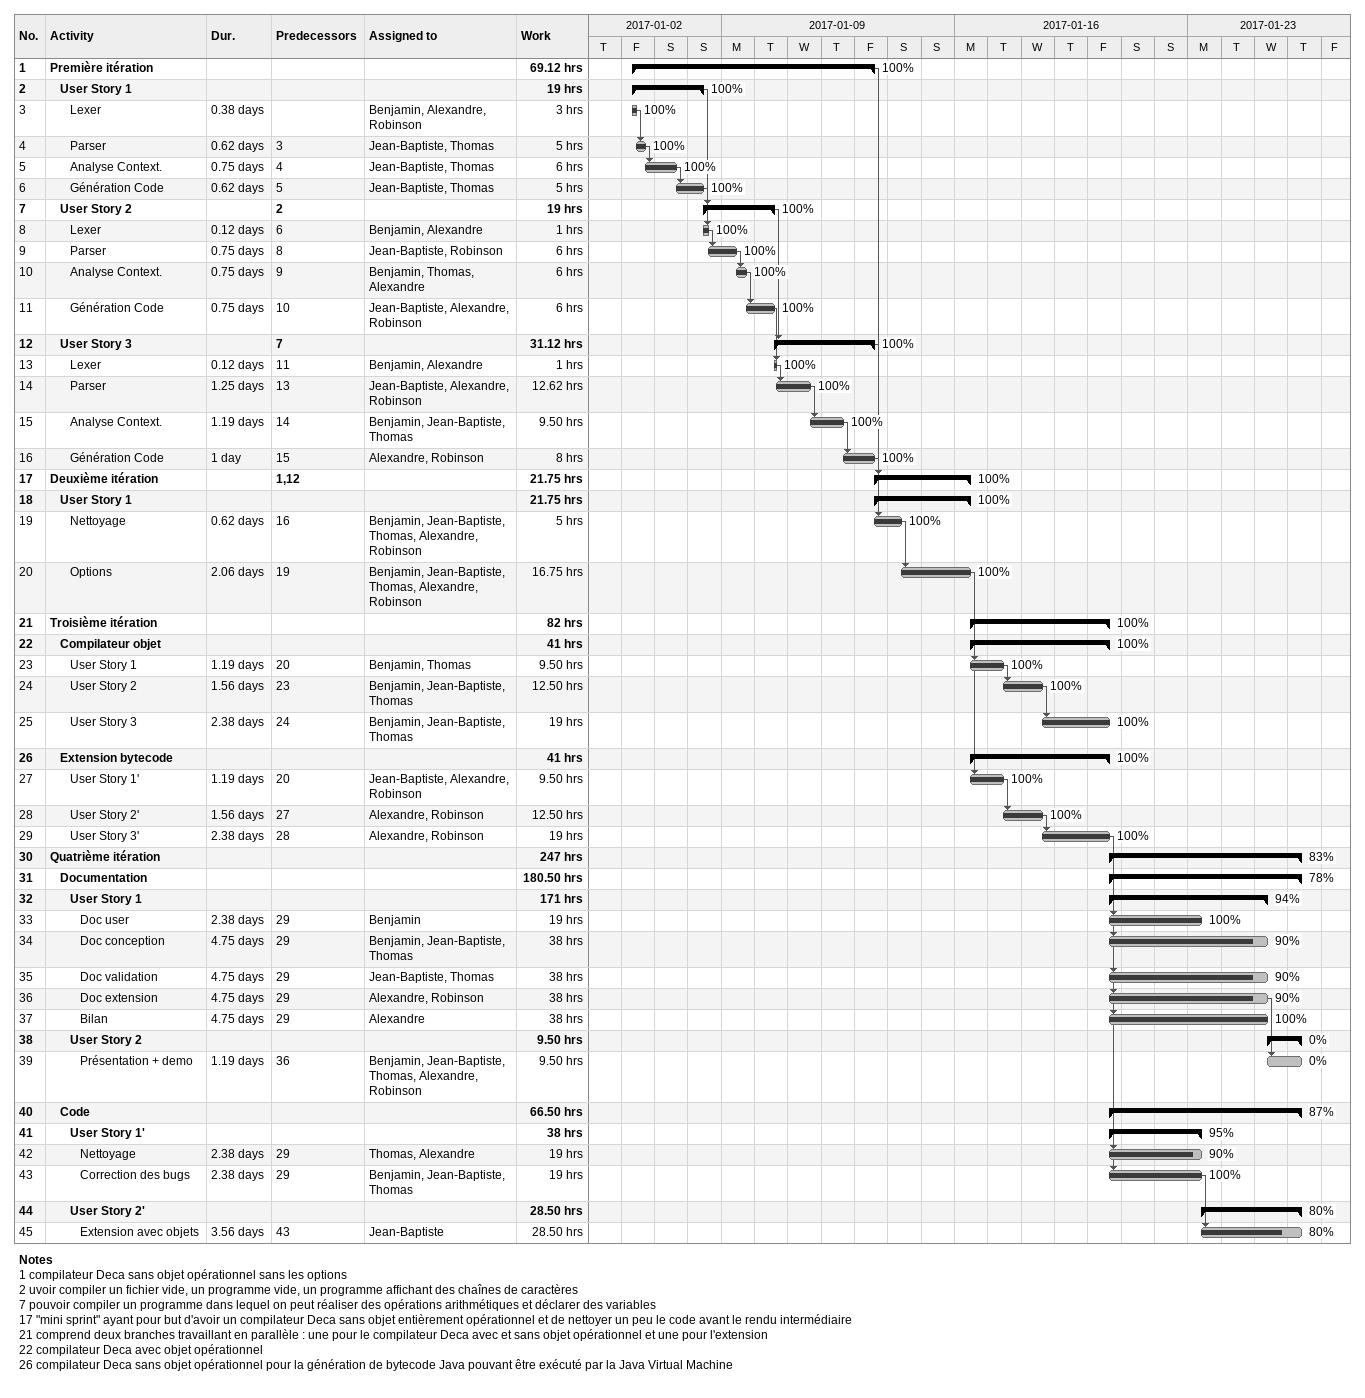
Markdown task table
| ID | Level | Task | Duration | Start | Finish | Predecessors | Resources | % complete | Work (h) |
|---|---|---|---|---|---|---|---|---|---|
| 1 | 1 | **Première itération** |  | 2017-01-06 | 2017-01-13 |  |  | 100 | 69.12 |
| 2 | 2 | **User Story 1** |  | 2017-01-06 | 2017-01-08 |  |  | 100 | 19 |
| 3 | 3 | Lexer | 0.38d | 2017-01-06 | 2017-01-06 |  | Benjamin, Alexandre, Robinson | 100 | 3 |
| 4 | 3 | Parser | 0.62d | 2017-01-06 | 2017-01-06 | 3 | Jean-Baptiste, Thomas | 100 | 5 |
| 5 | 3 | Analyse Context. | 0.75d | 2017-01-06 | 2017-01-07 | 4 | Jean-Baptiste, Thomas | 100 | 6 |
| 6 | 3 | Génération Code | 0.62d | 2017-01-07 | 2017-01-08 | 5 | Jean-Baptiste, Thomas | 100 | 5 |
| 7 | 2 | **User Story 2** |  | 2017-01-08 | 2017-01-10 | 2 |  | 100 | 19 |
| 8 | 3 | Lexer | 0.12d | 2017-01-08 | 2017-01-08 | 6 | Benjamin, Alexandre | 100 | 1 |
| 9 | 3 | Parser | 0.75d | 2017-01-08 | 2017-01-09 | 8 | Jean-Baptiste, Robinson | 100 | 6 |
| 10 | 3 | Analyse Context. | 0.75d | 2017-01-09 | 2017-01-09 | 9 | Benjamin, Thomas, Alexandre | 100 | 6 |
| 11 | 3 | Génération Code | 0.75d | 2017-01-09 | 2017-01-10 | 10 | Jean-Baptiste, Alexandre, Robinson | 100 | 6 |
| 12 | 2 | **User Story 3** |  | 2017-01-10 | 2017-01-13 | 7 |  | 100 | 31.12 |
| 13 | 3 | Lexer | 0.12d | 2017-01-10 | 2017-01-10 | 11 | Benjamin, Alexandre | 100 | 1 |
| 14 | 3 | Parser | 1.25d | 2017-01-10 | 2017-01-11 | 13 | Jean-Baptiste, Alexandre, Robinson | 100 | 12.62 |
| 15 | 3 | Analyse Context. | 1.19d | 2017-01-11 | 2017-01-12 | 14 | Benjamin, Jean-Baptiste, Thomas | 100 | 9.50 |
| 16 | 3 | Génération Code | 1d | 2017-01-12 | 2017-01-13 | 15 | Alexandre, Robinson | 100 | 8 |
| 17 | 1 | **Deuxième itération** |  | 2017-01-13 | 2017-01-16 | 1, 12 |  | 100 | 21.75 |
| 18 | 2 | **User Story 1** |  | 2017-01-13 | 2017-01-16 |  |  | 100 | 21.75 |
| 19 | 3 | Nettoyage | 0.62d | 2017-01-13 | 2017-01-14 | 16 | Benjamin, Jean-Baptiste, Thomas, Alexandre, Robinson | 100 | 5 |
| 20 | 3 | Options | 2.06d | 2017-01-14 | 2017-01-16 | 19 | Benjamin, Jean-Baptiste, Thomas, Alexandre, Robinson | 100 | 16.75 |
| 21 | 1 | **Troisième itération** |  | 2017-01-16 | 2017-01-20 |  |  | 100 | 82 |
| 22 | 2 | **Compilateur objet** |  | 2017-01-16 | 2017-01-20 |  |  | 100 | 41 |
| 23 | 3 | User Story 1 | 1.19d | 2017-01-16 | 2017-01-17 | 20 | Benjamin, Thomas | 100 | 9.50 |
| 24 | 3 | User Story 2 | 1.56d | 2017-01-17 | 2017-01-18 | 23 | Benjamin, Jean-Baptiste, Thomas | 100 | 12.50 |
| 25 | 3 | User Story 3 | 2.38d | 2017-01-18 | 2017-01-20 | 24 | Benjamin, Jean-Baptiste, Thomas | 100 | 19 |
| 26 | 2 | **Extension bytecode** |  | 2017-01-16 | 2017-01-20 |  |  | 100 | 41 |
| 27 | 3 | User Story 1' | 1.19d | 2017-01-16 | 2017-01-17 | 20 | Jean-Baptiste, Alexandre, Robinson | 100 | 9.50 |
| 28 | 3 | User Story 2' | 1.56d | 2017-01-17 | 2017-01-18 | 27 | Alexandre, Robinson | 100 | 12.50 |
| 29 | 3 | User Story 3' | 2.38d | 2017-01-18 | 2017-01-20 | 28 | Alexandre, Robinson | 100 | 19 |
| 30 | 1 | **Quatrième itération** |  | 2017-01-20 | 2017-01-26 |  |  | 83 | 247 |
| 31 | 2 | **Documentation** |  | 2017-01-20 | 2017-01-26 |  |  | 78 | 180.50 |
| 32 | 3 | **User Story 1** |  | 2017-01-20 | 2017-01-25 |  |  | 94 | 171 |
| 33 | 4 | Doc user | 2.38d | 2017-01-20 | 2017-01-23 | 29 | Benjamin | 100 | 19 |
| 34 | 4 | Doc conception | 4.75d | 2017-01-20 | 2017-01-25 | 29 | Benjamin, Jean-Baptiste, Thomas | 90 | 38 |
| 35 | 4 | Doc validation | 4.75d | 2017-01-20 | 2017-01-25 | 29 | Jean-Baptiste, Thomas | 90 | 38 |
| 36 | 4 | Doc extension | 4.75d | 2017-01-20 | 2017-01-25 | 29 | Alexandre, Robinson | 90 | 38 |
| 37 | 4 | Bilan | 4.75d | 2017-01-20 | 2017-01-25 | 29 | Alexandre | 100 | 38 |
| 38 | 3 | **User Story 2** |  | 2017-01-25 | 2017-01-26 |  |  | 0 | 9.50 |
| 39 | 4 | Présentation + demo | 1.19d | 2017-01-25 | 2017-01-26 | 36 | Benjamin, Jean-Baptiste, Thomas, Alexandre, Robinson | 0 | 9.50 |
| 40 | 2 | **Code** |  | 2017-01-20 | 2017-01-26 |  |  | 87 | 66.50 |
| 41 | 3 | **User Story 1'** |  | 2017-01-20 | 2017-01-23 |  |  | 95 | 38 |
| 42 | 4 | Nettoyage | 2.38d | 2017-01-20 | 2017-01-23 | 29 | Thomas, Alexandre | 90 | 19 |
| 43 | 4 | Correction des bugs | 2.38d | 2017-01-20 | 2017-01-23 | 29 | Benjamin, Jean-Baptiste, Thomas | 100 | 19 |
| 44 | 3 | **User Story 2'** |  | 2017-01-23 | 2017-01-26 |  |  | 80 | 28.50 |
| 45 | 4 | Extension avec objets | 3.56d | 2017-01-23 | 2017-01-26 | 43 | Jean-Baptiste | 80 | 28.50 |

Notes
- 1: compilateur Deca sans objet opérationnel sans les options
- 2: uvoir compiler un fichier vide, un programme vide, un programme affichant des chaînes de caractères
- 7: pouvoir compiler un programme dans lequel on peut réaliser des opérations arithmétiques et déclarer des variables
- 17: "mini sprint" ayant pour but d'avoir un compilateur Deca sans objet entièrement opérationnel et de nettoyer un peu le code avant le rendu intermédiaire
- 21: comprend deux branches travaillant en parallèle : une pour le compilateur Deca avec et sans objet opérationnel et une pour l'extension
- 22: compilateur Deca avec objet opérationnel
- 26: compilateur Deca sans objet opérationnel pour la génération de bytecode Java pouvant être exécuté par la Java Virtual Machine
